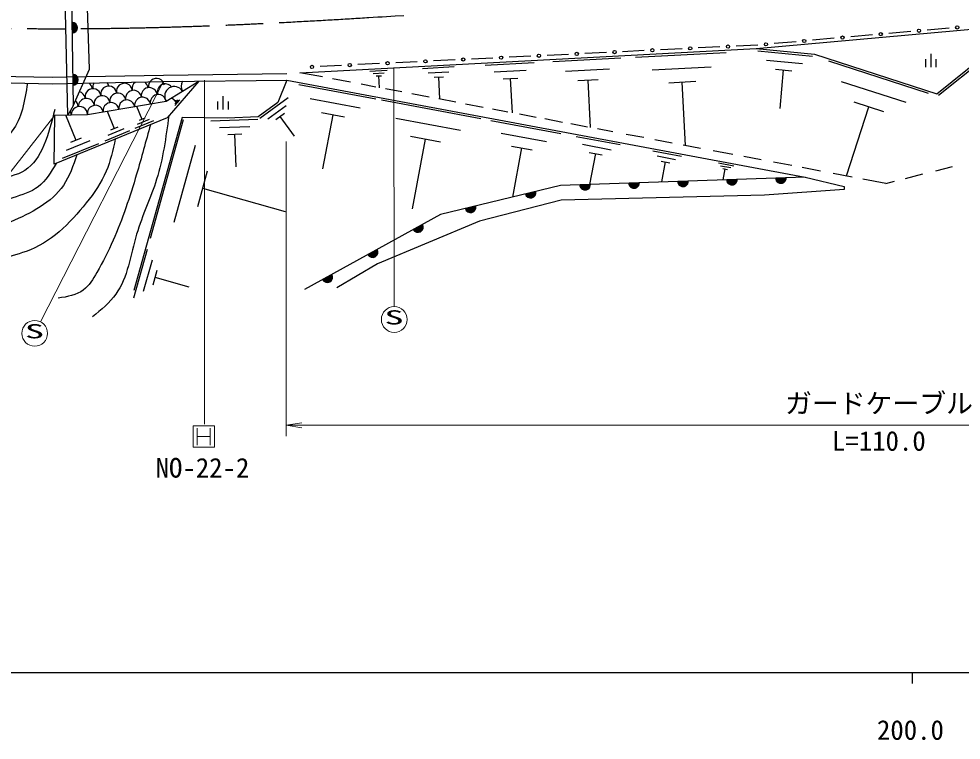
# Model space of a CAD drawing. Units: millimetres, scale not verified. Extents: x 40000 to 680000, y 20000 to 380000.
# Drawn here: x 184799 to 272569, y 198715 to 265886 of the extents above; entities that cross this region are included whole.
import ezdxf
from ezdxf.enums import TextEntityAlignment as Align

# ---------------------------------------------------------------- set-up
doc = ezdxf.new("R2010")
doc.units = ezdxf.units.MM
doc.header["$LTSCALE"] = 1000
doc.linetypes.add('CHAIN', pattern=[18.5, 12, -1.5, 3.5, -1.5])
for name, color, linetype, lineweight in [('M-BGD', 7, 'Continuous', 25), ('M-BMK', 2, 'CHAIN', 25), ('M-STR-STR3', 7, 'Continuous', 13), ('M-STR-STRC', 7, 'Continuous', 13), ('M-TTL-BAND', 7, 'Continuous', 25)]:
    doc.layers.add(name, color=color, linetype=linetype, lineweight=lineweight)
doc.styles.add('ＭＳ ゴシック', font='')
doc.styles.get('ＭＳ ゴシック').set_extended_font_data('MS Gothic')

# ---------------------------------------------------------------- blocks, each defined once
blk = doc.blocks.new('open_arrow')
at = {"color": 0, "linetype": 'Continuous', "lineweight": -2}
blk.add_lwpolyline([(7.5, 1.25), (0, 0), (7.5, -1.25)], dxfattribs=at)

msp = doc.modelspace()

# ---------------------------------------------------------------- linework, layer by layer
at = {"layer": 'M-BGD'}
for p, q in [((189358, 256907), (188845, 281140)), ((189358, 256907), (188984, 274142)), ((189625, 274142), (189862, 257783)), ((191391, 261210), (191101, 269541)), ((253483, 263110), (278315, 265347)), ((270316, 258916), (278315, 265347)), ((264315, 264391), (262278, 264211)), ((267878, 264707), (265842, 264526)), ((271442, 265022), (269406, 264842)), ((270466, 258773), (277906, 264753)), ((253624, 263444), (251610, 263345)), ((257187, 263760), (255151, 263579)), ((260751, 264075), (258715, 263895)), ((210970, 260871), (253483, 263110)), ((236007, 262581), (233994, 262482)), ((239530, 262753), (237517, 262655)), ((243054, 262926), (241040, 262827)), ((242226, 262323), (250686, 262763)), ((246577, 263099), (244564, 263000)), ((250100, 263271), (248087, 263173)), ((253483, 263110), (258924, 262600)), ((253616, 262903), (258736, 262423)), ((258924, 262600), (270316, 258916)), ((269756, 262641), (269756, 261391)), ((218390, 261717), (216377, 261619)), ((221914, 261890), (219900, 261791)), ((225437, 262063), (223424, 261964)), ((228960, 262235), (226947, 262137)), ((228236, 261583), (232806, 261823)), ((232484, 262408), (230470, 262309)), ((234546, 261913), (240876, 262253)), ((254446, 262053), (257776, 261743)), ((260226, 261973), (269496, 258973)), ((269256, 262141), (269256, 261391)), ((270256, 261391), (270256, 262141)), ((168910, 260827), (187913, 260449)), ((189862, 257783), (191391, 261210)), ((198282, 260648), (209759, 260788)), ((213088, 260471), (210970, 260871)), ((214867, 261545), (212854, 261446)), ((217506, 261013), (219096, 261103)), ((217796, 260793), (218836, 260853)), ((222396, 261273), (225346, 261433)), ((222936, 260863), (224856, 260963)), ((229076, 260943), (232046, 261103)), ((235706, 261023), (239826, 261243)), ((243776, 261133), (249276, 261423)), ((255266, 261193), (256806, 261053)), ((255696, 257533), (256036, 261123)), ((168888, 260228), (187913, 259849)), ((187913, 260449), (189280, 260475)), ((187913, 259849), (189293, 259876)), ((189282, 260475), (198282, 260648)), ((189295, 259876), (198291, 260048)), ((198291, 260048), (209766, 260188)), ((198514, 258224), (201566, 260088)), ((201566, 260088), (198602, 256668)), ((209766, 260188), (208929, 258101)), ((209766, 260188), (258052, 251151)), ((215686, 259980), (214021, 260295)), ((218086, 260573), (218566, 260593)), ((218386, 259473), (218326, 260583)), ((223476, 260443), (224356, 260493)), ((224026, 258403), (223916, 260473)), ((229916, 260293), (231286, 260373)), ((230766, 257133), (230606, 260333)), ((236866, 260133), (238766, 260233)), ((238046, 255753), (237816, 260183)), ((245326, 259933), (247866, 260073)), ((246906, 254083), (246596, 260003)), ((261396, 260063), (267426, 258113)), ((210886, 259773), (218046, 258433)), ((218048, 259534), (216696, 259789)), ((220476, 259076), (218954, 259363)), ((191197, 256969), (198514, 258224)), ((199036, 258543), (199406, 258223)), ((199796, 258353), (199336, 257823)), ((199636, 258333), (199336, 257983)), ((199476, 258303), (199336, 258143)), ((203313, 258184), (203313, 257434)), ((203813, 258684), (203813, 257434)), ((204313, 257434), (204313, 258184)), ((208929, 258101), (207090, 256750)), ((207246, 256623), (209876, 258553)), ((211936, 258463), (216596, 257593)), ((218566, 258333), (227826, 256603)), ((223005, 258598), (221415, 258898)), ((225493, 258128), (223931, 258423)), ((262566, 258143), (265346, 257243)), ((189862, 257783), (189358, 256907)), ((193016, 257283), (193686, 255673)), ((195766, 257753), (196266, 256543)), ((207996, 256573), (209706, 257823)), ((228055, 257644), (226416, 257954)), ((230360, 257209), (228905, 257484)), ((261874, 251258), (263956, 257693)), ((188092, 252353), (188156, 256920)), ((198602, 256668), (188092, 252353)), ((188156, 256920), (191197, 256969)), ((189136, 256933), (190106, 254583)), ((199998, 256713), (195496, 240578)), ((197346, 256373), (195616, 255663)), ((196936, 256513), (195816, 256053)), ((196526, 256643), (196006, 256433)), ((197066, 245473), (200146, 256513)), ((204201, 256638), (199998, 256713)), ((202676, 256373), (207046, 256553)), ((207090, 256750), (204201, 256638)), ((208746, 256513), (209536, 257093)), ((210486, 254963), (209146, 256803)), ((212986, 257153), (215136, 256753)), ((213126, 251933), (214066, 256953)), ((219926, 256643), (225946, 255523)), ((228756, 256433), (235276, 255213)), ((232982, 256714), (231426, 257008)), ((235447, 256248), (233781, 256563)), ((195116, 255453), (192816, 254503)), ((194576, 255633), (193076, 255023)), ((194026, 255813), (193336, 255533)), ((203476, 255753), (206316, 255863)), ((237774, 255809), (236203, 256106)), ((240113, 255367), (238693, 255635)), ((190606, 254783), (189596, 254373)), ((204266, 255123), (205576, 255173)), ((205046, 252093), (204926, 255153)), ((221286, 254953), (224066, 254433)), ((221466, 248203), (222676, 254693)), ((229716, 255243), (233956, 254453)), ((236706, 254943), (240796, 254173)), ((242999, 254822), (241374, 255129)), ((245647, 254322), (244022, 254629)), ((192206, 254253), (188836, 252873)), ((191406, 254523), (189216, 253623)), ((199266, 246943), (201266, 254123)), ((230676, 254043), (232626, 253683)), ((230796, 249293), (231656, 253863)), ((237306, 254203), (239966, 253703)), ((248293, 253822), (246675, 254128)), ((237906, 253453), (239136, 253223)), ((237986, 250473), (238526, 253343)), ((243856, 253603), (246516, 253103)), ((244246, 253123), (245976, 252793)), ((251310, 253253), (249474, 253599)), ((253952, 252754), (252340, 253058)), ((244636, 252633), (245436, 252483)), ((244686, 250693), (245036, 252563)), ((249956, 252463), (251396, 252193)), ((250166, 252203), (251106, 252033)), ((250376, 251943), (250806, 251863)), ((250406, 250893), (250596, 251903)), ((256809, 252214), (255104, 252536)), ((259457, 251714), (257768, 252033)), ((270214, 251747), (271760, 252139)), ((201456, 248413), (202386, 251723)), ((258052, 251151), (235260, 250376)), ((258052, 251151), (261666, 250287)), ((262428, 251153), (260655, 251488)), ((267379, 251028), (269006, 251441)), ((235260, 250376), (224079, 247670)), ((261666, 250287), (261666, 250000)), ((265548, 250564), (263408, 250968)), ((265548, 250564), (266350, 250767)), ((209646, 247913), (201926, 250073)), ((254254, 249457), (235311, 248998)), ((261666, 250000), (254254, 249457)), ((235311, 248998), (227704, 247057)), ((224079, 247670), (211416, 240675)), ((227704, 247057), (218207, 243075)), ((195516, 239913), (196776, 244423)), ((196416, 240513), (197236, 243453)), ((197306, 241113), (197686, 242473)), ((218207, 243075), (214429, 240828)), ((200656, 240913), (197496, 241793))]:
    msp.add_line(p, q, dxfattribs=at)
for centre in [(272206, 265090), (261515, 264143), (265078, 264459), (268642, 264774), (250855, 263308), (254387, 263512), (257951, 263827), (233239, 262445), (236762, 262618), (240285, 262790), (243809, 262963), (247332, 263136), (212099, 261409), (215622, 261582), (219145, 261754), (222669, 261927), (226192, 262100), (229715, 262272)]:
    msp.add_circle(centre, 150, dxfattribs=at)
for centre, radius, start, end in [((189757, 265065), 500, 270.83098, 90.83098), ((189757, 265065), 500, 270.83098, 90.83098), ((189757, 265065), 450, 270.83098, 90.83098), ((189757, 265065), 400, 270.83098, 90.83098), ((189757, 265065), 350, 270.83098, 90.83098), ((189757, 265065), 300, 270.83098, 90.83098), ((189757, 265065), 250, 270.83098, 90.83098), ((189757, 265065), 200, 270.83098, 90.83098), ((189757, 265065), 150, 270.83098, 90.83098), ((189757, 265065), 100, 270.83098, 90.83098), ((189757, 265065), 50, 270.83098, 90.83098), ((189827, 260210), 500, 270.83098, 90.83098), ((189827, 260210), 500, 270.83098, 90.83098), ((189827, 260210), 450, 270.83098, 90.83098), ((189827, 260210), 400, 270.83098, 90.83098), ((189827, 260210), 350, 270.83098, 90.83098), ((189827, 260210), 300, 270.83098, 90.83098), ((189827, 260210), 250, 270.83098, 90.83098), ((189827, 260210), 200, 270.83098, 90.83098), ((189827, 260210), 150, 270.83098, 90.83098), ((189827, 260210), 100, 270.83098, 90.83098), ((189827, 260210), 50, 270.83098, 90.83098), ((190918, 259284), 742, 9.73479, 55.73026), ((192427, 259516), 742, 146.05246, 189.73479), ((192427, 259516), 742, 9.73479, 36.38951), ((194631, 259143), 742, 9.73479, 189.73479), ((196094, 259394), 742, 129.70355, 189.73479), ((196094, 259394), 742, 9.73479, 53.74701), ((197614, 259593), 742, 9.73479, 189.73479), ((198432, 259085), 742, 38.26278, 199.34526), ((200803, 259622), 894, 149.9853, 211.40724), ((190241, 258390), 742, 9.73479, 73.56242), ((191704, 258641), 742, 9.73479, 189.73479), ((193167, 258892), 742, 9.73479, 189.73479), ((194016, 258240), 742, 9.73479, 189.73479), ((195479, 258491), 742, 9.73479, 189.73479), ((196943, 258742), 742, 9.73479, 189.73479), ((199277, 258690), 894, 31.40724, 211.40724), ((189561, 257707), 760, 0.92803, 47.25088), ((191089, 257738), 742, 9.73479, 181.99638), ((192553, 257989), 742, 9.73479, 189.73479), ((193392, 257346), 742, 9.73479, 189.73479), ((194855, 257597), 742, 9.73479, 189.73479), ((196319, 257848), 742, 9.73479, 189.73479), ((197782, 258099), 742, 9.73479, 189.73479), ((188916, 256932), 760, 0.92803, 28.73227), ((190437, 256957), 760, 0.92803, 180.92803), ((191929, 257095), 742, 9.73479, 189.73479), ((255773, 251074), 500, 181.94759, 1.94759), ((255773, 251074), 500, 181.94759, 1.94759), ((255773, 251074), 450, 181.94759, 1.94759), ((255773, 251074), 400, 181.94759, 1.94759), ((255773, 251074), 350, 181.94759, 1.94759), ((255773, 251074), 300, 181.94759, 1.94759), ((255773, 251074), 250, 181.94759, 1.94759), ((255773, 251074), 200, 181.94759, 1.94759), ((255773, 251074), 150, 181.94759, 1.94759), ((255773, 251074), 100, 181.94759, 1.94759), ((255773, 251074), 50, 181.94759, 1.94759), ((237539, 250454), 500, 181.94759, 1.94759), ((237539, 250454), 500, 181.94759, 1.94759), ((237539, 250454), 450, 181.94759, 1.94759), ((237539, 250454), 400, 181.94759, 1.94759), ((237539, 250454), 350, 181.94759, 1.94759), ((237539, 250454), 300, 181.94759, 1.94759), ((237539, 250454), 250, 181.94759, 1.94759), ((237539, 250454), 200, 181.94759, 1.94759), ((237539, 250454), 150, 181.94759, 1.94759), ((237539, 250454), 100, 181.94759, 1.94759), ((237539, 250454), 50, 181.94759, 1.94759), ((242098, 250609), 500, 181.94759, 1.94759), ((242098, 250609), 500, 181.94759, 1.94759), ((242098, 250609), 450, 181.94759, 1.94759), ((242098, 250609), 400, 181.94759, 1.94759), ((242098, 250609), 350, 181.94759, 1.94759), ((242098, 250609), 300, 181.94759, 1.94759), ((242098, 250609), 250, 181.94759, 1.94759), ((242098, 250609), 200, 181.94759, 1.94759), ((242098, 250609), 150, 181.94759, 1.94759), ((242098, 250609), 100, 181.94759, 1.94759), ((242098, 250609), 50, 181.94759, 1.94759), ((246656, 250764), 500, 181.94759, 1.94759), ((246656, 250764), 500, 181.94759, 1.94759), ((246656, 250764), 450, 181.94759, 1.94759), ((246656, 250764), 400, 181.94759, 1.94759), ((246656, 250764), 350, 181.94759, 1.94759), ((246656, 250764), 300, 181.94759, 1.94759), ((246656, 250764), 250, 181.94759, 1.94759), ((246656, 250764), 200, 181.94759, 1.94759), ((246656, 250764), 150, 181.94759, 1.94759), ((246656, 250764), 100, 181.94759, 1.94759), ((246656, 250764), 50, 181.94759, 1.94759), ((251214, 250919), 500, 181.94759, 1.94759), ((251214, 250919), 500, 181.94759, 1.94759), ((251214, 250919), 450, 181.94759, 1.94759), ((251214, 250919), 400, 181.94759, 1.94759), ((251214, 250919), 350, 181.94759, 1.94759), ((251214, 250919), 300, 181.94759, 1.94759), ((251214, 250919), 250, 181.94759, 1.94759), ((251214, 250919), 200, 181.94759, 1.94759), ((251214, 250919), 150, 181.94759, 1.94759), ((251214, 250919), 100, 181.94759, 1.94759), ((251214, 250919), 50, 181.94759, 1.94759), ((232465, 249700), 500, 193.60453, 13.60453), ((232465, 249700), 500, 193.60453, 13.60453), ((232465, 249700), 450, 193.60453, 13.60453), ((232465, 249700), 400, 193.60453, 13.60453), ((232465, 249700), 350, 193.60453, 13.60453), ((232465, 249700), 300, 193.60453, 13.60453), ((232465, 249700), 250, 193.60453, 13.60453), ((232465, 249700), 200, 193.60453, 13.60453), ((232465, 249700), 150, 193.60453, 13.60453), ((232465, 249700), 100, 193.60453, 13.60453), ((232465, 249700), 50, 193.60453, 13.60453), ((226874, 248347), 500, 193.60453, 13.60453), ((226874, 248347), 500, 193.60453, 13.60453), ((226874, 248347), 450, 193.60453, 13.60453), ((226874, 248347), 400, 193.60453, 13.60453), ((226874, 248347), 350, 193.60453, 13.60453), ((226874, 248347), 300, 193.60453, 13.60453), ((226874, 248347), 250, 193.60453, 13.60453), ((226874, 248347), 200, 193.60453, 13.60453), ((226874, 248347), 150, 193.60453, 13.60453), ((226874, 248347), 100, 193.60453, 13.60453), ((226874, 248347), 50, 193.60453, 13.60453), ((221968, 246504), 500, 208.91711, 28.91711), ((221968, 246504), 500, 208.91711, 28.91711), ((221968, 246504), 450, 208.91711, 28.91711), ((221968, 246504), 400, 208.91711, 28.91711), ((221968, 246504), 350, 208.91711, 28.91711), ((221968, 246504), 300, 208.91711, 28.91711), ((221968, 246504), 250, 208.91711, 28.91711), ((221968, 246504), 200, 208.91711, 28.91711), ((221968, 246504), 150, 208.91711, 28.91711), ((221968, 246504), 100, 208.91711, 28.91711), ((221968, 246504), 50, 208.91711, 28.91711), ((217747, 244173), 500, 208.91711, 28.91711), ((217747, 244173), 500, 208.91711, 28.91711), ((217747, 244173), 450, 208.91711, 28.91711), ((217747, 244173), 400, 208.91711, 28.91711), ((217747, 244173), 350, 208.91711, 28.91711), ((217747, 244173), 300, 208.91711, 28.91711), ((217747, 244173), 250, 208.91711, 28.91711), ((217747, 244173), 200, 208.91711, 28.91711), ((217747, 244173), 150, 208.91711, 28.91711), ((217747, 244173), 100, 208.91711, 28.91711), ((217747, 244173), 50, 208.91711, 28.91711), ((213527, 241841), 500, 208.91711, 28.91711), ((213527, 241841), 500, 208.91711, 28.91711), ((213527, 241841), 450, 208.91711, 28.91711), ((213527, 241841), 400, 208.91711, 28.91711), ((213527, 241841), 350, 208.91711, 28.91711), ((213527, 241841), 300, 208.91711, 28.91711), ((213527, 241841), 250, 208.91711, 28.91711), ((213527, 241841), 200, 208.91711, 28.91711), ((213527, 241841), 150, 208.91711, 28.91711), ((213527, 241841), 100, 208.91711, 28.91711), ((213527, 241841), 50, 208.91711, 28.91711)]:
    msp.add_arc(centre, radius, start, end, dxfattribs=at)
for points, knots in [([(185603, 259895), (185342, 258247), (185081, 256600), (184179, 255442), (183185, 254165), (181413, 253484), (179808, 252710), (178248, 251958), (176847, 251119), (175377, 250368), (173244, 249278), (170966, 248372), (168705, 247465), (166207, 246463), (163729, 245460), (161200, 244585), (159116, 243863), (156997, 243228), (154879, 242594)], [0, 0, 0, 0, 1, 1, 1, 2, 2, 2, 3, 3, 3, 4, 4, 4, 5, 5, 5, 6, 6, 6, 6]), ([(188144, 257454), (187551, 255125), (186958, 252797), (185363, 251777), (183863, 250818), (181478, 251017), (179600, 250314), (178353, 249847), (177331, 248983), (176238, 248243), (175860, 247987), (175474, 247746), (175081, 247517), (173141, 246381), (171047, 245519), (168948, 244692), (166060, 243554), (163159, 242482), (160259, 241410)], [0, 0, 0, 0, 1, 1, 1, 2, 2, 2, 3, 3, 3, 4, 4, 4, 5, 5, 5, 6, 6, 6, 6]), ([(198766, 256858), (198495, 254851), (198224, 252844), (197632, 250948), (197096, 249231), (196296, 247604), (195771, 245829), (195200, 243902), (194953, 241799), (193831, 240244), (193259, 239451), (192460, 238801), (191660, 238150)], [0, 0, 0, 0, 1, 1, 1, 2, 2, 2, 3, 3, 3, 4, 4, 4, 4]), ([(197051, 256031), (196633, 254492), (196214, 252953), (195761, 251415), (195143, 249321), (194459, 247228), (193582, 245261), (193130, 244249), (192627, 243269), (192057, 242266), (191708, 241651), (191334, 241027), (190805, 240632), (190172, 240159), (189317, 240014), (188463, 239869)], [0, 0, 0, 0, 1, 1, 1, 2, 2, 2, 3, 3, 3, 4, 4, 4, 5, 5, 5, 5]), ([(193784, 254690), (193558, 253663), (193332, 252636), (192929, 251688), (192480, 250632), (191812, 249674), (191077, 248747), (189554, 246824), (187744, 245030), (185470, 244223), (184621, 243922), (183707, 243758), (182936, 243318), (182428, 243028), (181982, 242617), (181489, 242293), (180501, 241643), (179326, 241337), (178171, 241026), (176847, 240669), (175548, 240305), (174250, 239940)], [0, 0, 0, 0, 1, 1, 1, 2, 2, 2, 3, 3, 3, 4, 4, 4, 5, 5, 5, 6, 6, 6, 7, 7, 7, 7]), ([(190200, 253219), (189861, 252216), (189522, 251214), (188953, 250381), (187856, 248776), (185904, 247799), (184052, 246968), (183283, 246622), (182530, 246302), (181800, 245922), (180546, 245270), (179358, 244444), (178060, 243871), (177286, 243530), (176473, 243279), (175647, 243067), (174266, 242712), (172850, 242467), (171545, 241941), (170446, 241497), (169427, 240855), (168408, 240212)], [0, 0, 0, 0, 1, 1, 1, 2, 2, 2, 3, 3, 3, 4, 4, 4, 5, 5, 5, 6, 6, 6, 7, 7, 7, 7]), ([(188264, 252424), (187783, 251607), (187303, 250791), (186600, 250252), (185935, 249742), (185070, 249481), (184224, 249222), (182754, 248771), (181339, 248326), (179987, 247708), (178376, 246972), (176856, 245990), (175266, 245166), (173385, 244191), (171408, 243437), (169456, 242624), (167870, 241964), (166302, 241265), (164734, 240566)], [0, 0, 0, 0, 1, 1, 1, 2, 2, 2, 3, 3, 3, 4, 4, 4, 5, 5, 5, 6, 6, 6, 6])]:
    msp.add_open_spline(points, degree=3, knots=knots, dxfattribs=at)
at = {"layer": 'M-BMK'}
msp.add_open_spline([(172070, 265182), (178596, 265053), (185122, 264923), (191648, 264983), (196998, 265033), (202347, 265209), (207692, 265468), (212013, 265678), (216332, 265942), (220650, 266206)], degree=3, knots=[0, 0, 0, 0, 1, 1, 1, 2, 2, 2, 3, 3, 3, 3], dxfattribs=at)
at = {"layer": 'M-STR-STR3'}
for p, q in [((202105, 260175), (202105, 228128)), ((209704, 254464), (209704, 227036)), ((201025, 225991), (201025, 227991)), ((201025, 227991), (203025, 227991)), ((201415, 227781), (201415, 226181)), ((202615, 227781), (202615, 226181)), ((203025, 227991), (203025, 225991)), ((209704, 228036), (320648, 228036)), ((201415, 226981), (202615, 226981)), ((203025, 225991), (201025, 225991))]:
    msp.add_line(p, q, dxfattribs=at)
at = {"layer": 'M-STR-STRC'}
for p, q in [((219712, 261342), (219762, 239091)), ((198287, 260069), (186821, 237667)), ((188156, 256920), (169855, 233562))]:
    msp.add_line(p, q, dxfattribs=at)
for centre in [(219765, 237891), (186274, 236599)]:
    msp.add_circle(centre, 1200, dxfattribs=at)
at = {"layer": 'M-TTL-BAND'}
for p, q in [((40000, 205000), (579000, 205000)), ((268000, 205000), (268000, 204000))]:
    msp.add_line(p, q, dxfattribs=at)

# ---------------------------------------------------------------- block references
at = {"layer": 'M-STR-STR3', "xscale": 193, "yscale": 193}
msp.add_blockref('open_arrow', (209704, 228036), dxfattribs=at)

# ---------------------------------------------------------------- texts
at = {"layer": 'M-STR-STR3', "style": 'ＭＳ ゴシック'}
for s, p in [('ガードケーブル', (256166, 228613)), ('L=110.0', (260541, 225113)), ('NO-22-2', (197541, 222613))]:
    msp.add_text(s, height=1833, dxfattribs=at).set_placement(p, align=Align.BOTTOM_LEFT)
at = {"layer": 'M-STR-STRC', "style": 'ＭＳ ゴシック', "width": 2}
for p in [(218846, 237029), (185356, 235736)]:
    msp.add_text('S', height=1320, dxfattribs=at).set_placement(p, align=Align.BOTTOM_LEFT)
at = {"layer": 'M-TTL-BAND', "style": 'ＭＳ ゴシック'}
msp.add_text('200.0', height=1833, dxfattribs=at).set_placement((267844, 198195), align=Align.BOTTOM_CENTER)

doc.saveas('drawing.dxf')
